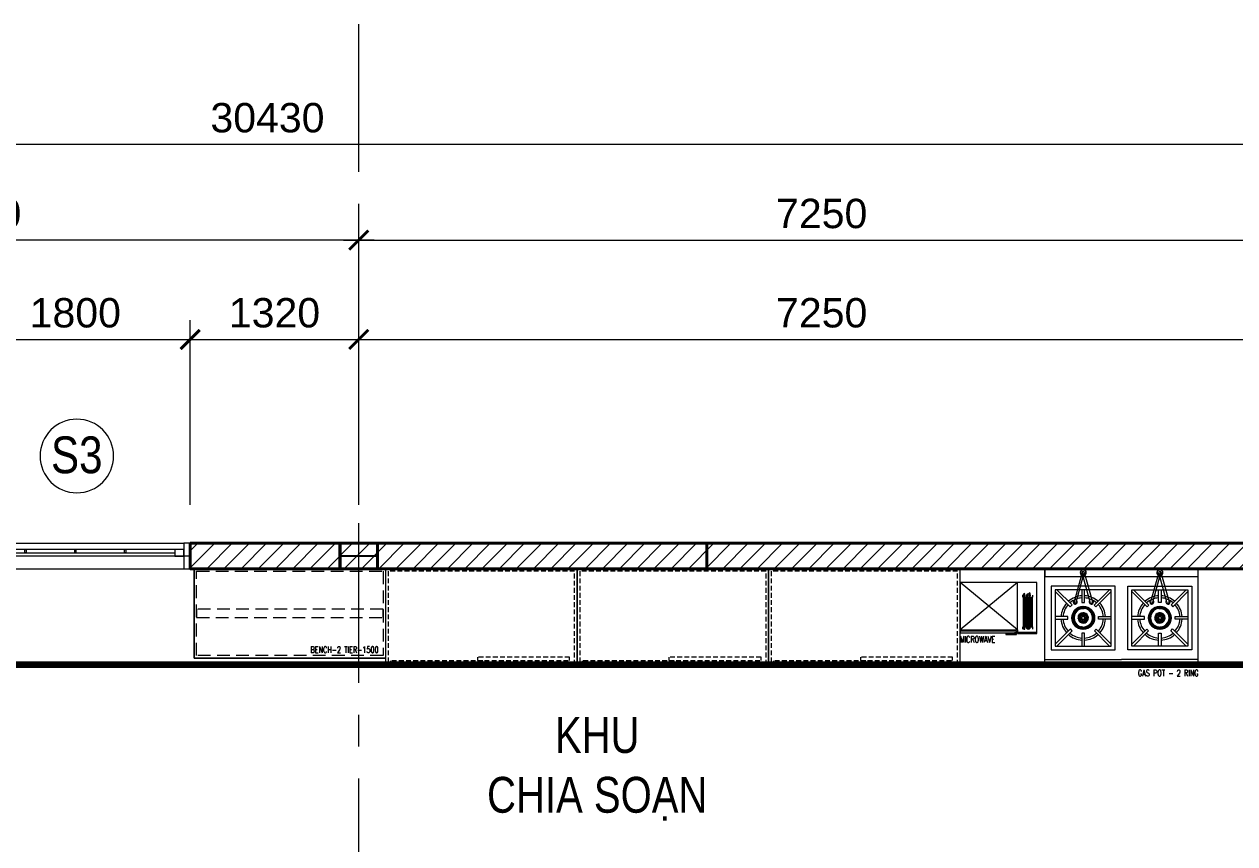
# Model space of a CAD drawing. Header units: millimetres. Extents: x 886808 to 1650903, y -1008069 to 230892.
# Drawn here: x 948298 to 957779, y -472744 to -466326 of the extents above; entities that cross this region are included whole.
import ezdxf
from ezdxf.enums import TextEntityAlignment as Align

# ---------------------------------------------------------------- set-up
doc = ezdxf.new("R2010")
doc.units = ezdxf.units.MM
for name, pattern in [('( Dashed )', [0.75, 0.5, -0.25]), ('2nd Fl type B$0$$0$3.tuong bao ngoai$0$HIDDEN', [0.375, 0.25, -0.125]), ('CENTER', [2, 1.25, -0.25, 0.25, -0.25]), ('DASHDOT2', [12.7, 6.35, -3.175, 0, -3.175])]:
    doc.linetypes.add(name, pattern=pattern)
doc.layers.get('0').update_dxf_attribs({"lineweight": 0})
for name, color, linetype, lineweight in [('01- NET TUONG- 242', 242, 'Continuous', 40), ('03- Net Cua- 153', 153, 'Continuous', 9), ('8l NET TO', 8, 'Continuous', 9), ('A-GLAZ-CURT', 52, 'Continuous', 5), ('A-Wall', 113, 'Continuous', 30), ('A_Dim', 8, 'Continuous', 5), ('DS_Dim', 8, 'Continuous', 0), ('HACTH', 8, 'Continuous', 0), ('I-FURN', 252, 'Continuous', 5), ('net vl', 33, 'Continuous', 5)]:
    doc.layers.add(name, color=color, linetype=linetype, lineweight=lineweight)
doc.styles.add('DIMA01', font='arial.ttf', dxfattribs={"height": 50})
doc.styles.add('OBAYASHI', font='ARIALN.TTF')
doc.styles.add('RomanS', font='romans.shx')
doc.styles.add('Roof Fl type B$0$GHICHUTHUONG', font='arial.ttf', dxfattribs={"width": 0.8})
doc.styles.add('TIÊU ĐỀ', font='arial.ttf', dxfattribs={"height": 230})
doc.styles.add('TRUNG TIN', font='')
doc.styles.get('TRUNG TIN').set_extended_font_data('VNI-Helve-Condense')
doc.dimstyles.new('1-100', dxfattribs={"dimtxt": 230, "dimasz": 150, "dimexe": 150, "dimexo": 300, "dimgap": 90, "dimtad": 1, "dimdec": 0, "dimrnd": 5, "dimzin": 0, "dimtxsty": 'TIÊU ĐỀ', "dimblk": 'ARCHTICK', "dimcen": 100, "dimdle": 120, "dimclrd": 256, "dimclre": 256, "dimclrt": 2, "dimadec": 0, "dimazin": 0, "dimtfac": 1, "dimtdec": 0, "dimtix": 1, "dimtmove": 1, "dimatfit": 3, "dimldrblk": 'OPEN30', "dimfxl": 900, "dimtolj": 1, "dimtzin": 0, "dimlwd": 13, "dimlwe": 13, "dimarcsym": 1})

# ---------------------------------------------------------------- blocks, each defined once
blk = doc.blocks.new('_ArchTick')
at = {"color": 0, "linetype": 'ByBlock', "const_width": 0.15}
blk.add_lwpolyline([(-0.5, -0.5), (0.5, 0.5)], dxfattribs=at)
blk = doc.blocks.new('*D249')
at = {"layer": 'A_Dim', "lineweight": 13, "transparency": 16777216}
for p, q in [((950918.6, -470089.7), (950918.6, -467867.1)), ((958168.6, -470089.7), (958168.6, -467867.1)), ((950798.6, -468017.1), (958288.6, -468017.1))]:
    blk.add_line(p, q, dxfattribs=at)
at = {"layer": 'Defpoints', "color": 0, "transparency": 16777216}
for p in [(958168.6, -468017.1), (950918.6, -470389.7), (958168.6, -470389.7)]:
    blk.add_point(p, dxfattribs=at)
at = {"layer": 'A_Dim', "lineweight": 13, "transparency": 16777216, "xscale": 150, "yscale": 150, "zscale": 150, "rotation": 180}
blk.add_blockref('_ArchTick', (950918.6, -468017.1), dxfattribs=at)
at = {"layer": 'A_Dim', "lineweight": 13, "transparency": 16777216, "xscale": 150, "yscale": 150, "zscale": 150}
blk.add_blockref('_ArchTick', (958168.6, -468017.1), dxfattribs=at)
at = {"layer": 'A_Dim', "color": 2, "transparency": 16777216, "insert": (954543.6, -467809.6), "char_height": 230, "attachment_point": 5, "style": 'TIÊU ĐỀ'}
blk.add_mtext('\\A1;7250', dxfattribs=at)
blk = doc.blocks.new('_Open30')
at = {"color": 0, "linetype": 'ByBlock', "lineweight": -2}
for p, q in [((-1, 0.268), (0, 0)), ((0, 0), (-1, -0.268)), ((0, 0), (-1, 0))]:
    blk.add_line(p, q, dxfattribs=at)
blk = doc.blocks.new('*D622')
at = {"layer": 'A_Dim', "lineweight": 13, "transparency": 16777216}
for p, q in [((934988.6, -470089.7), (934988.6, -467117.1)), ((965418.6, -470089.7), (965418.6, -467117.1)), ((965538.6, -467267.1), (934868.6, -467267.1))]:
    blk.add_line(p, q, dxfattribs=at)
at = {"layer": 'Defpoints', "color": 0, "transparency": 16777216}
for p in [(934988.6, -467267.1), (934988.6, -470389.7), (965418.6, -470389.7)]:
    blk.add_point(p, dxfattribs=at)
at = {"layer": 'A_Dim', "lineweight": 13, "transparency": 16777216, "xscale": 150, "yscale": 150, "zscale": 150, "rotation": 180}
blk.add_blockref('_ArchTick', (934988.6, -467267.1), dxfattribs=at)
at = {"layer": 'A_Dim', "lineweight": 13, "transparency": 16777216, "xscale": 150, "yscale": 150, "zscale": 150}
blk.add_blockref('_ArchTick', (965418.6, -467267.1), dxfattribs=at)
at = {"layer": 'A_Dim', "color": 2, "transparency": 16777216, "insert": (950203.6, -467059.6), "char_height": 230, "attachment_point": 5, "style": 'TIÊU ĐỀ'}
blk.add_mtext('\\A1;30430', dxfattribs=at)
blk = doc.blocks.new('X-BT-MB-F1$0$4t6')
at = {"layer": 'net vl'}
blk.add_lwpolyline([(-201220.4, 106713), (-200470.4, 106713), (-200470.4, 105213.2), (-201220.4, 105213.2)], close=True, dxfattribs=at)
at = {"layer": 'net vl', "linetype": '2nd Fl type B$0$$0$3.tuong bao ngoai$0$HIDDEN', "ltscale": 150}
for points in [[(-201220.4, 106693), (-200490.4, 106693), (-200490.4, 105233.2), (-201220.4, 105233.2)], [(-201188.5, 106653.7), (-201163.5, 106653.7), (-201163.5, 105931.6), (-201188.5, 105931.6)], [(-201215.4, 105973.6), (-201190.4, 105973.6), (-201190.4, 105251.5), (-201215.4, 105251.5)]]:
    blk.add_lwpolyline(points, close=True, dxfattribs=at)
blk = doc.blocks.new('A$Cd45dc9f1')
at = {"ltscale": 50}
for p, q in [((-1659.2, -219), (-1659.2, 531)), ((-459.2, -219), (-459.2, 531)), ((-1659.2, -179), (-1059.2, -179)), ((-459.2, -179), (-1059.2, -179)), ((-1659.2, -219), (-1059.2, -219)), ((-459.2, -219), (-1059.2, -219))]:
    blk.add_line(p, q, dxfattribs=at)
at = {"color": 8, "ltscale": 600}
for p, q in [((-1367.8, 502.7), (-1431.1, 272.9)), ((-1413.9, 269.4), (-1350.6, 499.2)), ((-1304.4, 269.4), (-1367.8, 499.2)), ((-1350.6, 502.7), (-1287.2, 272.9)), ((-767.8, 502.7), (-831.1, 272.9)), ((-813.9, 269.4), (-750.6, 499.2)), ((-704.4, 269.4), (-767.8, 499.2)), ((-750.6, 502.7), (-687.2, 272.9)), ((-1367.1, 180.1), (-1367.1, 178.8)), ((-1351.3, 178.8), (-1351.3, 180.1)), ((-767.1, 178.8), (-767.1, 180.1)), ((-751.3, 180.1), (-751.3, 178.8))]:
    blk.add_line(p, q, dxfattribs=at)
at = {"ltscale": 50}
blk.add_lwpolyline([(-1659.2, 531), (-1659.2, 471), (-459.2, 471), (-459.2, 531), (-1659.2, 531), (-1659.2, 471)], dxfattribs=at)
blk.add_lwpolyline([(-459.2, 531), (-1659.2, 531), (-1659.2, 471), (-459.2, 471)], close=True, dxfattribs=at)
at = {"color": 8, "ltscale": 600}
for points in [[(-1609.2, -104), (-1109.2, -104), (-1109.2, 396), (-1609.2, 396)], [(-509.2, -104), (-1009.2, -104), (-1009.2, 396), (-509.2, 396)], [(-1579.2, -74), (-1139.2, -74), (-1139.2, 366), (-1579.2, 366)], [(-539.2, -74), (-979.2, -74), (-979.2, 366), (-539.2, 366)]]:
    blk.add_lwpolyline(points, close=True, dxfattribs=at)
for points in [[(-1564.9, 366), (-1447.1, 248.1), (-1461.3, 233.9), (-1579.2, 351.8)], [(-1369.2, 366), (-1369.2, 266), (-1349.2, 266), (-1349.2, 366)], [(-1153.3, 366), (-1273.3, 246), (-1259.2, 231.8), (-1139.2, 351.8)], [(-965, 366), (-845, 246), (-859.2, 231.8), (-979.2, 351.8)], [(-749.2, 366), (-749.2, 266), (-769.2, 266), (-769.2, 366)], [(-553.4, 366), (-671.3, 248.1), (-657.1, 233.9), (-539.2, 351.8)], [(-1579.2, 136), (-1479.2, 136), (-1479.2, 156), (-1579.2, 156)], [(-1139.2, 136), (-1239.2, 136), (-1239.2, 156), (-1139.2, 156)], [(-979.2, 136), (-879.2, 136), (-879.2, 156), (-979.2, 156)], [(-539.2, 136), (-639.2, 136), (-639.2, 156), (-539.2, 156)], [(-1565, -74), (-1445, 46), (-1459.2, 60.1), (-1579.2, -59.9)], [(-1349.2, -74), (-1349.2, 26), (-1369.2, 26), (-1369.2, -74)], [(-1139.2, -59.8), (-1257.1, 58.1), (-1271.3, 43.9), (-1153.3, -74)], [(-979.2, -59.8), (-861.3, 58.1), (-847.1, 43.9), (-965, -74)], [(-769.2, -74), (-769.2, 26), (-749.2, 26), (-749.2, -74)], [(-553.3, -74), (-673.3, 46), (-659.2, 60.1), (-539.2, -59.9)]]:
    blk.add_lwpolyline(points, dxfattribs=at)
for points in [[(-1364.2, -219), (-1364.2, -224), (-1354.2, -224), (-1354.2, -219)], [(-754.2, -219), (-754.2, -224), (-764.2, -224), (-764.2, -219)]]:
    blk.add_lwpolyline(points)
for centre, radius in [((-1359.2, 146), 88.9), ((-1359.2, 146), 88.9), ((-759.2, 146), 88.9), ((-759.2, 146), 88.9), ((-1398.5, 152.1), 0.657), ((-1398.3, 139.7), 0.657), ((-1394.9, 164), 0.657), ((-1394.2, 127.9), 0.657), ((-1387.8, 174.2), 0.657), ((-1386.7, 118), 0.657), ((-1359.2, 146), 26.5), ((-1377.9, 181.7), 0.657), ((-1376.5, 110.9), 0.657), ((-1359.2, 146), 17.3), ((-1364.6, 107.3), 0.657), ((-1352.2, 107.5), 0.657), ((-1341.8, 182.4), 0.657), ((-1340.5, 111.6), 0.657), ((-1331.6, 175.3), 0.657), ((-1330.6, 119.1), 0.657), ((-1324.1, 165.3), 0.657), ((-1323.4, 129.3), 0.657), ((-1320.1, 153.6), 0.657), ((-1319.8, 141.2), 0.657), ((-798.5, 141.2), 0.657), ((-798.3, 153.6), 0.657), ((-794.9, 129.3), 0.657), ((-794.2, 165.3), 0.657), ((-787.8, 119.1), 0.657), ((-786.7, 175.3), 0.657), ((-759.2, 146), 26.5), ((-777.9, 111.6), 0.657), ((-776.5, 182.4), 0.657), ((-759.2, 146), 17.3), ((-766.1, 107.5), 0.657), ((-753.7, 107.3), 0.657), ((-741.8, 110.9), 0.657), ((-740.5, 181.7), 0.657), ((-731.6, 118), 0.657), ((-730.6, 174.2), 0.657), ((-724.1, 127.9), 0.657), ((-723.4, 164), 0.657), ((-720.1, 139.7), 0.657), ((-719.8, 152.1), 0.657)]:
    blk.add_circle(centre, radius, dxfattribs=at)
for centre, radius, start, end in [((-1359.2, 501), 23.5, 280.58611, 236.70272), ((-1359.2, 501), 23.5, 303.29728, 259.41389), ((-1359.2, 501), 21.5, 282.74829, 234.54054), ((-1359.2, 501), 21.5, 305.45946, 257.25171), ((-1359.2, 501), 8.79, 11.35559, 191.35559), ((-1359.2, 501), 8.79, 348.64441, 168.64441), ((-759.2, 501), 23.5, 303.29728, 259.41389), ((-759.2, 501), 23.5, 280.58611, 236.70272), ((-759.2, 501), 21.5, 305.45946, 257.25171), ((-759.2, 501), 21.5, 282.74829, 234.54054), ((-759.2, 501), 8.79, 11.35559, 191.35559), ((-759.2, 501), 8.79, 348.64441, 168.64441), ((-1359.2, 146), 174.4, 93.28662, 131.68999), ((-1359.2, 146), 157.6, 93.63848, 131.33563), ((-1422.5, 271.1), 16.4, 110.98086, 46.30797), ((-1359.2, 146), 174.4, 48.28662, 86.71338), ((-1359.2, 146), 157.6, 48.63848, 86.36152), ((-1295.8, 271.1), 16.4, 133.69203, 69.01914), ((-759.2, 146), 174.4, 93.28662, 131.71338), ((-759.2, 146), 157.6, 93.63848, 131.36152), ((-822.5, 271.1), 16.4, 110.98086, 46.30797), ((-759.2, 146), 174.4, 48.31001, 86.71338), ((-759.2, 146), 157.6, 48.66437, 86.36152), ((-695.8, 271.1), 16.4, 133.69203, 69.01914), ((-1359.2, 146), 174.4, 138.28662, 176.71338), ((-1359.2, 146), 157.6, 138.63848, 176.36152), ((-1359.2, 146), 88.9, 92.18398, 176.97529), ((-1359.2, 146.6), 85.4, 144.92115, 84.70362), ((-1359.2, 146.6), 78.8, 144.92115, 84.26083), ((-1359.2, 146.6), 75.5, 144.92115, 84.01041), ((-1359.2, 146.6), 74.2, 144.92115, 83.904), ((-1359.2, 146.6), 72.2, 83.73709, 276.26291), ((-1422.5, 271.1), 8.79, 168.64441, 348.64441), ((-1359.2, 146.6), 85.4, 84.70362, 144.92115), ((-1359.2, 146.6), 78.8, 84.26084, 144.92115), ((-1359.2, 146.6), 72.2, 141.12211, 149.32571), ((-1359.2, 146.6), 75.5, 84.01041, 144.92115), ((-1359.2, 146.6), 74.2, 83.904, 144.92115), ((-1415.6, 192.7), 0.788, 0.29759, 281.15022), ((-1415.6, 192.7), 0.788, 281.15022, 0.29759), ((-1359.2, 146.6), 72.2, 132.12211, 140.32571), ((-1359.2, 146), 88.9, 3.02471, 87.81602), ((-1359.2, 146.6), 72.2, 42.12211, 50.32571), ((-1304.8, 195.1), 0.788, 261.29759, 182.15022), ((-1304.8, 195.1), 0.788, 182.15022, 261.29759), ((-1359.2, 146.6), 72.2, 33.12211, 41.3257), ((-1295.8, 271.1), 8.79, 191.35559, 11.35559), ((-1359.2, 146), 157.6, 3.63848, 41.36152), ((-1359.2, 146), 174.4, 3.28662, 41.71338), ((-759.2, 146), 174.4, 138.28662, 176.71338), ((-759.2, 146), 157.6, 138.63848, 176.36152), ((-759.2, 146), 88.9, 92.18398, 176.97529), ((-759.2, 146.6), 85.4, 95.29638, 35.07885), ((-759.2, 146.6), 78.8, 95.73917, 35.07885), ((-759.2, 146.6), 75.5, 95.98959, 35.07885), ((-759.2, 146.6), 74.2, 96.096, 35.07885), ((-822.5, 271.1), 8.79, 168.64441, 348.64441), ((-759.2, 146.6), 72.2, 138.6743, 146.87789), ((-813.5, 195.1), 0.788, 357.84978, 278.70241), ((-813.5, 195.1), 0.788, 278.70241, 357.84978), ((-759.2, 146.6), 72.2, 129.67429, 137.87789), ((-759.2, 146.6), 85.4, 35.07885, 95.29638), ((-759.2, 146.6), 78.8, 35.07885, 95.73916), ((-759.2, 146.6), 75.5, 35.07885, 95.98959), ((-759.2, 146.6), 74.2, 35.07885, 96.096), ((-759.2, 146.6), 72.2, 263.73709, 96.26291), ((-759.2, 146), 88.9, 3.02471, 87.81602), ((-759.2, 146.6), 72.2, 39.67429, 47.87789), ((-695.8, 271.1), 8.79, 191.35559, 11.35559), ((-702.8, 192.7), 0.788, 258.84978, 179.70241), ((-702.8, 192.7), 0.788, 179.70241, 258.84978), ((-759.2, 146.6), 72.2, 30.67429, 38.87789), ((-759.2, 146), 157.6, 3.63848, 41.36152), ((-759.2, 146), 174.4, 3.28662, 41.71338), ((-1359.2, 146), 174.4, 183.28662, 221.71338), ((-1359.2, 146), 157.6, 183.63848, 221.36152), ((-1359.2, 146), 88.9, 183.02471, 267.81602), ((-1431.9, 150.8), 0.788, 36.29759, 317.15022), ((-1431.7, 139.4), 0.788, 45.29759, 326.15023), ((-1359.2, 146.6), 72.2, 177.12211, 185.32571), ((-1359.2, 146.6), 72.2, 168.12211, 176.32571), ((-1431.9, 150.8), 0.788, 317.15022, 36.29759), ((-1430.4, 162.1), 0.788, 27.29759, 308.15023), ((-1431.7, 139.4), 0.788, 326.15023, 45.29759), ((-1359.2, 146.6), 72.2, 186.12211, 194.3257), ((-1429.6, 128.1), 0.788, 54.29759, 335.15022), ((-1430.4, 162.1), 0.788, 308.15023, 27.29759), ((-1359.2, 146.6), 72.2, 159.12211, 167.32571), ((-1429.6, 128.1), 0.788, 335.15022, 54.29759), ((-1359.2, 146.6), 72.2, 195.12211, 203.32571), ((-1427.1, 173.1), 0.788, 18.29759, 299.15022), ((-1427.1, 173.1), 0.788, 299.15022, 18.29759), ((-1425.9, 117.3), 0.788, 63.29759, 344.15023), ((-1359.2, 146.6), 72.2, 150.12211, 158.32571), ((-1425.9, 117.3), 0.788, 344.15023, 63.29759), ((-1359.2, 146.6), 72.2, 204.12211, 212.3257), ((-1422.1, 183.3), 0.788, 9.29759, 290.15023), ((-1422.1, 183.3), 0.788, 290.15023, 9.29759), ((-1420.5, 107.2), 0.788, 72.29759, 353.15022), ((-1420.5, 107.2), 0.788, 353.15022, 72.29759), ((-1359.2, 146.6), 72.2, 213.12211, 221.3257), ((-1413.5, 98.1), 0.788, 81.29759, 2.15022), ((-1413.5, 98.1), 0.788, 2.15022, 81.29759), ((-1359.2, 146.6), 72.2, 222.12211, 230.32571), ((-1359.2, 146.6), 40.7, 144.92115, 78.84006), ((-1359.2, 146.6), 36.1, 144.92115, 77.39774), ((-1359.2, 146.6), 34.1, 144.92115, 76.65764), ((-1359.2, 146.6), 40.7, 78.84007, 144.92115), ((-1359.2, 146.6), 36.1, 77.39775, 144.92115), ((-1359.2, 146.6), 34.1, 76.65765, 144.92115), ((-1359.2, 146.6), 26.3, 144.92115, 72.5424), ((-1359.2, 146.6), 26.3, 72.54241, 144.92115), ((-1359.2, 146), 13.1, 53.13014, 53.1301), ((-1359.2, 146), 11.8, 48.18973, 48.18969), ((-1359.2, 146), 88.9, 272.18398, 356.97529), ((-1359.2, 146.6), 72.2, 312.12211, 320.32571), ((-1302.8, 100.5), 0.788, 101.15022, 180.29759), ((-1302.8, 100.5), 0.788, 180.29759, 101.15022), ((-1359.2, 146.6), 72.2, 321.12211, 329.32571), ((-1297.9, 186), 0.788, 252.29759, 173.15022), ((-1297.9, 186), 0.788, 173.15022, 252.29759), ((-1359.2, 146.6), 72.2, 24.12211, 32.3257), ((-1296.3, 109.9), 0.788, 189.29759, 110.15023), ((-1296.3, 109.9), 0.788, 110.15023, 189.29759), ((-1359.2, 146.6), 72.2, 330.12211, 338.32571), ((-1292.5, 175.9), 0.788, 243.29759, 164.15023), ((-1292.5, 175.9), 0.788, 164.15023, 243.29759), ((-1359.2, 146.6), 72.2, 15.12211, 23.32571), ((-1291.3, 120.2), 0.788, 198.29759, 119.15022), ((-1291.3, 120.2), 0.788, 119.15022, 198.29759), ((-1359.2, 146.6), 72.2, 339.12211, 347.32571), ((-1288.7, 165.1), 0.788, 155.15022, 234.29759), ((-1288.7, 165.1), 0.788, 234.29759, 155.15022), ((-1359.2, 146.6), 72.2, 6.12211, 14.3257), ((-1288, 131.1), 0.788, 128.15023, 207.29759), ((-1288, 131.1), 0.788, 207.29759, 128.15023), ((-1359.2, 146.6), 72.2, 348.12211, 356.32571), ((-1286.7, 153.9), 0.788, 146.15023, 225.29759), ((-1286.7, 153.9), 0.788, 225.29759, 146.15023), ((-1359.2, 146.6), 72.2, 357.12211, 5.32571), ((-1286.5, 142.5), 0.788, 137.15022, 216.29759), ((-1286.5, 142.5), 0.788, 216.29759, 137.15022), ((-1359.2, 146), 157.6, 318.66437, 356.36152), ((-1359.2, 146), 174.4, 318.31001, 356.71338), ((-759.2, 146), 174.4, 183.28662, 221.68999), ((-759.2, 146), 157.6, 183.63848, 221.33563), ((-759.2, 146), 88.9, 183.02471, 267.81602), ((-831.9, 142.5), 0.788, 42.84978, 323.70241), ((-831.7, 153.9), 0.788, 33.84977, 314.70241), ((-759.2, 146.6), 72.2, 174.67429, 182.87789), ((-831.9, 142.5), 0.788, 323.70241, 42.84978), ((-759.2, 146.6), 72.2, 183.67429, 191.87789), ((-831.7, 153.9), 0.788, 314.70241, 33.84977), ((-830.4, 131.1), 0.788, 51.84977, 332.70241), ((-759.2, 146.6), 72.2, 165.6743, 173.87789), ((-829.6, 165.1), 0.788, 24.84978, 305.70241), ((-830.4, 131.1), 0.788, 332.70241, 51.84977), ((-759.2, 146.6), 72.2, 192.67429, 200.87789), ((-829.6, 165.1), 0.788, 305.70241, 24.84978), ((-759.2, 146.6), 72.2, 156.67429, 164.87789), ((-827.1, 120.2), 0.788, 60.84978, 341.70241), ((-825.9, 175.9), 0.788, 15.84977, 296.70241), ((-827.1, 120.2), 0.788, 341.70241, 60.84978), ((-759.2, 146.6), 72.2, 201.67429, 209.87789), ((-825.9, 175.9), 0.788, 296.70241, 15.84977), ((-759.2, 146.6), 72.2, 147.6743, 155.87789), ((-822.1, 109.9), 0.788, 69.84977, 350.70241), ((-822.1, 109.9), 0.788, 350.70241, 69.84977), ((-759.2, 146.6), 72.2, 210.67429, 218.87789), ((-820.5, 186), 0.788, 6.84978, 287.70241), ((-820.5, 186), 0.788, 287.70241, 6.84978), ((-815.6, 100.5), 0.788, 78.84978, 359.70241), ((-815.6, 100.5), 0.788, 359.70241, 78.84978), ((-759.2, 146.6), 72.2, 219.67429, 227.87789), ((-759.2, 146.6), 40.7, 101.15994, 35.07885), ((-759.2, 146.6), 36.1, 102.60226, 35.07885), ((-759.2, 146.6), 34.1, 103.34236, 35.07885), ((-759.2, 146.6), 26.3, 107.4576, 35.07885), ((-759.2, 146), 13.1, 126.8699, 126.86986), ((-759.2, 146), 11.8, 131.81031, 131.81027), ((-759.2, 146.6), 40.7, 35.07885, 101.15993), ((-759.2, 146.6), 36.1, 35.07885, 102.60225), ((-759.2, 146.6), 34.1, 35.07885, 103.34235), ((-759.2, 146.6), 26.3, 35.07885, 107.45759), ((-759.2, 146), 88.9, 272.18398, 356.97529), ((-759.2, 146.6), 72.2, 309.67429, 317.87789), ((-704.8, 98.1), 0.788, 98.70241, 177.84978), ((-704.8, 98.1), 0.788, 177.84978, 98.70241), ((-759.2, 146.6), 72.2, 318.6743, 326.87789), ((-697.9, 107.2), 0.788, 107.70241, 186.84978), ((-697.9, 107.2), 0.788, 186.84978, 107.70241), ((-759.2, 146.6), 72.2, 327.6743, 335.87789), ((-696.3, 183.3), 0.788, 249.84977, 170.70241), ((-696.3, 183.3), 0.788, 170.70241, 249.84977), ((-759.2, 146.6), 72.2, 21.67429, 29.87789), ((-692.5, 117.3), 0.788, 195.84977, 116.70241), ((-692.5, 117.3), 0.788, 116.70241, 195.84977), ((-759.2, 146.6), 72.2, 336.67429, 344.87789), ((-691.3, 173.1), 0.788, 240.84978, 161.70241), ((-691.3, 173.1), 0.788, 161.70241, 240.84978), ((-759.2, 146.6), 72.2, 12.67429, 20.87789), ((-688.7, 128.1), 0.788, 125.70241, 204.84978), ((-688.7, 128.1), 0.788, 204.84978, 125.70241), ((-759.2, 146.6), 72.2, 345.6743, 353.87789), ((-688, 162.1), 0.788, 152.70241, 231.84977), ((-688, 162.1), 0.788, 231.84977, 152.70241), ((-759.2, 146.6), 72.2, 3.67429, 11.87789), ((-686.7, 139.4), 0.788, 134.70241, 213.84977), ((-686.7, 139.4), 0.788, 213.84977, 134.70241), ((-759.2, 146.6), 72.2, 354.67429, 2.87789), ((-686.5, 150.8), 0.788, 143.70241, 222.84978), ((-686.5, 150.8), 0.788, 222.84978, 143.70241), ((-759.2, 146), 157.6, 318.63848, 356.36152), ((-759.2, 146), 174.4, 318.28662, 356.71338), ((-1359.2, 146), 174.4, 228.28662, 266.71338), ((-1359.2, 146), 157.6, 228.63848, 266.36152), ((-1405.3, 90.2), 0.788, 90.29759, 11.15022), ((-1405.3, 90.2), 0.788, 11.15022, 90.29759), ((-1359.2, 146.6), 72.2, 231.12211, 239.3257), ((-1395.9, 83.7), 0.788, 99.29759, 20.15023), ((-1395.9, 83.7), 0.788, 20.15023, 99.29759), ((-1359.2, 146.6), 72.2, 240.12211, 248.3257), ((-1385.6, 78.7), 0.788, 108.29759, 29.15023), ((-1385.6, 78.7), 0.788, 29.15023, 108.29759), ((-1359.2, 146.6), 72.2, 249.12211, 257.32571), ((-1374.7, 75.4), 0.788, 117.29759, 38.15022), ((-1374.7, 75.4), 0.788, 38.15022, 117.29759), ((-1359.2, 146.6), 72.2, 258.12211, 266.3257), ((-1363.3, 73.9), 0.788, 126.29759, 47.15023), ((-1363.3, 73.9), 0.788, 47.15023, 126.29759), ((-1359.2, 146.6), 72.2, 267.12211, 275.32571), ((-1351.9, 74.1), 0.788, 135.29759, 56.15022), ((-1351.9, 74.1), 0.788, 56.15022, 135.29759), ((-1359.2, 146.6), 72.2, 276.12211, 284.3257), ((-1359.2, 146), 157.6, 273.63848, 311.36152), ((-1359.2, 146), 174.4, 273.28662, 311.71338), ((-1340.7, 76.2), 0.788, 144.29759, 65.15022), ((-1340.7, 76.2), 0.788, 65.15022, 144.29759), ((-1359.2, 146.6), 72.2, 285.12211, 293.32571), ((-1329.9, 79.9), 0.788, 153.29759, 74.15022), ((-1329.9, 79.9), 0.788, 74.15022, 153.29759), ((-1359.2, 146.6), 72.2, 294.12211, 302.3257), ((-1319.8, 85.3), 0.788, 83.15022, 162.29759), ((-1319.8, 85.3), 0.788, 162.29759, 83.15022), ((-1359.2, 146.6), 72.2, 303.12211, 311.32571), ((-1310.7, 92.3), 0.788, 92.15023, 171.29759), ((-1310.7, 92.3), 0.788, 171.29759, 92.15023), ((-759.2, 146), 174.4, 228.28662, 266.71338), ((-759.2, 146), 157.6, 228.63848, 266.36152), ((-807.7, 92.3), 0.788, 87.84977, 8.70241), ((-807.7, 92.3), 0.788, 8.70241, 87.84977), ((-759.2, 146.6), 72.2, 228.67429, 236.87789), ((-798.6, 85.3), 0.788, 96.84978, 17.70241), ((-798.6, 85.3), 0.788, 17.70241, 96.84978), ((-759.2, 146.6), 72.2, 237.6743, 245.87789), ((-788.5, 79.9), 0.788, 105.84978, 26.70241), ((-788.5, 79.9), 0.788, 26.70241, 105.84978), ((-759.2, 146.6), 72.2, 246.67429, 254.87789), ((-777.7, 76.2), 0.788, 114.84978, 35.70241), ((-777.7, 76.2), 0.788, 35.70241, 114.84978), ((-759.2, 146.6), 72.2, 255.6743, 263.87789), ((-766.4, 74.1), 0.788, 123.84978, 44.70241), ((-766.4, 74.1), 0.788, 44.70241, 123.84978), ((-759.2, 146.6), 72.2, 264.67429, 272.87789), ((-755, 73.9), 0.788, 132.84977, 53.70241), ((-755, 73.9), 0.788, 53.70241, 132.84977), ((-759.2, 146.6), 72.2, 273.6743, 281.87789), ((-759.2, 146), 157.6, 273.63848, 311.36152), ((-759.2, 146), 174.4, 273.28662, 311.71338), ((-743.7, 75.4), 0.788, 141.84978, 62.70241), ((-743.7, 75.4), 0.788, 62.70241, 141.84978), ((-759.2, 146.6), 72.2, 282.67429, 290.87789), ((-732.7, 78.7), 0.788, 150.84977, 71.70241), ((-732.7, 78.7), 0.788, 71.70241, 150.84977), ((-759.2, 146.6), 72.2, 291.6743, 299.87789), ((-722.5, 83.7), 0.788, 80.70241, 159.84977), ((-722.5, 83.7), 0.788, 159.84977, 80.70241), ((-759.2, 146.6), 72.2, 300.6743, 308.87789), ((-713.1, 90.2), 0.788, 168.84978, 89.70241), ((-713.1, 90.2), 0.788, 89.70241, 168.84978)]:
    blk.add_arc(centre, radius, start, end, dxfattribs=at)
at = {"insert": (-456, -310.5), "char_height": 50, "width": 661.758, "attachment_point": 9, "style": 'DIMA01'}
blk.add_mtext('{\\Fsimplex8|c0;\\W0.7;\\C8;GAS POT - 2 RING }', dxfattribs=at)
blk = doc.blocks.new('A$C74CB41F1')
at = {"linetype": 'Continuous'}
for p, q in [((603.6, 470.9), (3.6, 470.9)), ((3.6, 470.9), (3.6, 100.9)), ((603.6, 70.9), (603.6, 470.9)), ((3.6, 100.9), (453.6, 100.9)), ((453.6, 70.9), (603.6, 70.9))]:
    blk.add_line(p, q, dxfattribs=at)
at = {"color": 8, "linetype": 'DASHDOT2', "ltscale": 500}
for p, q in [((453.6, 470.9), (3.6, 100.9)), ((453.6, 100.9), (3.6, 470.9)), ((453.6, 99.6), (453.6, 470.9)), ((453.6, 80.9), (603.6, 80.9))]:
    blk.add_line(p, q, dxfattribs=at)
at = {"color": 8, "ltscale": 25}
for p, q in [((543.1, 354.7), (543.1, 384.5)), ((552.7, 354.7), (552.7, 384.5)), ((495.1, 354.7), (495.1, 371.1)), ((495.1, 354.7), (573.2, 354.7)), ((495.1, 349.9), (573.2, 349.9)), ((495.1, 345.1), (573.2, 345.1)), ((495.1, 340.3), (573.2, 340.3)), ((495.1, 335.5), (573.2, 335.5)), ((495.1, 330.7), (573.2, 330.7)), ((495.1, 325.9), (573.2, 325.9)), ((495.1, 321.1), (573.2, 321.1)), ((495.1, 316.3), (573.2, 316.3)), ((495.1, 311.5), (573.2, 311.5)), ((495.1, 306.7), (573.2, 306.7)), ((495.1, 301.9), (573.2, 301.9)), ((495.1, 297.1), (573.2, 297.1)), ((495.1, 292.3), (573.2, 292.3)), ((495.1, 287.5), (573.2, 287.5)), ((500.8, 354.7), (500.8, 378.7)), ((510.4, 354.7), (510.4, 378.7)), ((521.9, 354.7), (521.9, 369.9)), ((531.5, 354.7), (531.5, 369.6)), ((573.2, 354.7), (573.2, 371.1)), ((495.1, 282.7), (573.2, 282.7)), ((495.1, 277.9), (573.2, 277.9)), ((495.1, 273.1), (573.2, 273.1)), ((495.1, 268.3), (573.2, 268.3)), ((495.1, 263.5), (573.2, 263.5)), ((495.1, 258.7), (573.2, 258.7)), ((495.1, 253.9), (573.2, 253.9)), ((495.1, 249.1), (573.2, 249.1)), ((495.1, 244.3), (573.2, 244.3)), ((495.1, 239.5), (573.2, 239.5)), ((495.1, 234.7), (573.2, 234.7)), ((495.1, 229.9), (573.2, 229.9)), ((495.1, 225.1), (573.2, 225.1)), ((495.1, 220.3), (573.2, 220.3)), ((495.1, 215.5), (573.2, 215.5)), ((495.1, 210.7), (573.2, 210.7)), ((495.1, 205.9), (573.2, 205.9)), ((495.1, 201.1), (573.2, 201.1)), ((495.1, 196.3), (573.2, 196.3)), ((495.1, 191.5), (573.2, 191.5)), ((495.1, 186.7), (573.2, 186.7)), ((495.1, 181.9), (573.2, 181.9)), ((495.1, 177.1), (573.2, 177.1)), ((495.1, 172.3), (573.2, 172.3)), ((495.1, 167.5), (573.2, 167.5)), ((495.1, 162.7), (573.2, 162.7)), ((495.1, 157.9), (573.2, 157.9)), ((495.1, 153.1), (573.2, 153.1)), ((495.1, 148.3), (573.2, 148.3)), ((495.1, 143.5), (573.2, 143.5)), ((495.1, 138.7), (573.2, 138.7)), ((495.1, 133.9), (573.2, 133.9)), ((495.1, 129.1), (573.2, 129.1)), ((495.1, 124.3), (573.2, 124.3)), ((495.1, 106.1), (495.1, 122.4)), ((495.1, 122.4), (573.2, 122.4)), ((500.8, 122.4), (500.8, 109.9)), ((510.4, 109.9), (510.4, 122.4)), ((573.2, 106.1), (573.2, 122.4)), ((593.9, 70.9), (593.9, 80.9)), ((595.9, 70.9), (595.9, 80.9)), ((597.8, 70.9), (597.8, 80.9)), ((599.7, 70.9), (599.7, 80.9)), ((601.7, 70.9), (601.7, 80.9))]:
    blk.add_line(p, q, dxfattribs=at)
blk.add_line((453.6, 100.9), (453.6, 70.9))
at = {"color": 8, "linetype": 'DASHDOT2', "ltscale": 500}
for points in [[(8.1, 100.9), (31.4, 100.9), (31.4, 98.4), (8.1, 98.4)], [(11, 93.5), (28.6, 93.5), (28.6, 98.4), (11, 98.4)], [(8.1, 93.5), (31.4, 93.5), (31.4, 90.9), (8.1, 90.9)]]:
    blk.add_lwpolyline(points, close=True, dxfattribs=at)
for points in [[(3.6, 90.9), (3.6, 75.9), (445.9, 75.9), (445.9, 90.9)], [(360.2, 64.4), (445.9, 64.4), (445.9, 70.2), (360.2, 70.2)], [(428.2, 70.2), (445.9, 70.2), (445.9, 75.9), (428.2, 75.9)]]:
    blk.add_lwpolyline(points, close=True)
at = {"color": 8, "ltscale": 25}
for centre, radius, start, end in [((505.6, 378.7), 4.8, 0, 179.99999), ((547.9, 384.5), 4.8, 0, 179.99999), ((505.6, 109.9), 4.8, 180, 0), ((537.3, 120.6), 15.5, 173.26527, 6.73477), ((537.3, 120.7), 6, 163.7441, 16.25592)]:
    blk.add_arc(centre, radius, start, end, dxfattribs=at)
at = {"color": 8, "ltscale": 25, "extrusion": (0, 0, -1)}
for centre, radius, start, end in [((-537.3, 368.1), 15.5, 6.73457, 186.73474), ((-537.3, 367.9), 6, 16.25775, 163.74182)]:
    blk.add_arc(centre, radius, start, end, dxfattribs=at)
at = {"ltscale": 500, "insert": (0, 50), "char_height": 60, "width": 886.345, "attachment_point": 1, "rotation": 360, "style": 'RomanS'}
blk.add_mtext('{\\Fsimplex8|c0;\\H0.83333x;\\W0.7;\\C9;MICROWAVE}', dxfattribs=at)
blk = doc.blocks.new('A$Ce2f2eefb')
for p, q in [((0, 700), (1500, 700)), ((0, 700), (0, 0)), ((0, 700), (1500, 700)), ((0, 700), (40, 700)), ((1500, 700), (1500, 0)), ((0, 0), (1500, 0))]:
    blk.add_line(p, q)
blk.add_lwpolyline([(0, 700), (1500, 700), (1500, 0), (0, 0)], close=True)
at = {"color": 8, "linetype": '( Dashed )', "ltscale": 200}
for points in [[(20, 680), (1480, 680), (1480, 20), (20, 20)], [(1480, 382), (20, 382), (20, 318), (1480, 318)]]:
    blk.add_lwpolyline(points, close=True, dxfattribs=at)
at = {"insert": (1445.1, 41), "char_height": 50, "width": 584.806, "attachment_point": 9, "style": 'DIMA01'}
blk.add_mtext('{\\Fsimplex8|c0;\\W0.7;\\C8;BENCH-2 TIER-1500}', dxfattribs=at)
blk = doc.blocks.new('*D252')
at = {"layer": 'A_Dim', "lineweight": 13, "transparency": 16777216}
for p, q in [((944918.6, -469452.5), (944918.6, -467867.1)), ((950918.6, -470089.7), (950918.6, -467867.1)), ((951038.6, -468017.1), (944798.6, -468017.1))]:
    blk.add_line(p, q, dxfattribs=at)
at = {"layer": 'Defpoints', "color": 0, "transparency": 16777216}
for p in [(944918.6, -468017.1), (944918.6, -469752.5), (950918.6, -470389.7)]:
    blk.add_point(p, dxfattribs=at)
at = {"layer": 'A_Dim', "lineweight": 13, "transparency": 16777216, "xscale": 150, "yscale": 150, "zscale": 150, "rotation": 180}
blk.add_blockref('_ArchTick', (944918.6, -468017.1), dxfattribs=at)
at = {"layer": 'A_Dim', "lineweight": 13, "transparency": 16777216, "xscale": 150, "yscale": 150, "zscale": 150}
blk.add_blockref('_ArchTick', (950918.6, -468017.1), dxfattribs=at)
at = {"layer": 'A_Dim', "color": 2, "transparency": 16777216, "insert": (947918.6, -467809.6), "char_height": 230, "attachment_point": 5, "style": 'TIÊU ĐỀ'}
blk.add_mtext('\\A1;6000', dxfattribs=at)
blk = doc.blocks.new('*U1454')
at = {"color": 7, "ltscale": 5, "transparency": 33554636}
for p, q in [((-2000, 100), (-2000, -100)), ((-200, 100), (-200, -100))]:
    blk.add_line(p, q, dxfattribs=at)
at = {"ltscale": 40, "transparency": 33554636}
for p, q in [((-250, 100), (-1950, 100)), ((-1880, 50), (-320, 50)), ((-320, 25), (-1880, 25))]:
    blk.add_line(p, q, dxfattribs=at)
at = {"color": 0, "ltscale": 40, "transparency": 33554636}
for p, q in [((-2000, 0), (-200, 0)), ((-200, -100), (-2000, -100))]:
    blk.add_line(p, q, dxfattribs=at)
at = {"color": 0, "lineweight": -2, "transparency": 33554636}
for points in [[(-2000, 100), (-1950, 100), (-1950, -100), (-2000, -100)], [(-200, 100), (-250, 100), (-250, -100), (-200, -100)]]:
    blk.add_lwpolyline(points, close=True, dxfattribs=at)
at = {"ltscale": 40, "transparency": 33554636}
for points in [[(-1950, 50), (-1880, 50), (-1880, 0), (-1950, 0)], [(-1494.9, 25), (-1485.1, 25), (-1485.1, 50), (-1494.9, 50)], [(-1104.9, 25), (-1095.1, 25), (-1095.1, 50), (-1104.9, 50)], [(-714.9, 25), (-705.1, 25), (-705.1, 50), (-714.9, 50)], [(-320, 50), (-250, 50), (-250, 0), (-320, 0)]]:
    blk.add_lwpolyline(points, close=True, dxfattribs=at)
blk = doc.blocks.new('so thu tu bac thang')
at = {"ltscale": 300}
blk.add_circle((37.7, 0), 125, dxfattribs=at)
at = {"style": 'OBAYASHI'}
blk.add_attdef('SO_THU_TU_BAC_THANG', (-91.5, -138.5), '', height=300, dxfattribs=at)
blk = doc.blocks.new('*D1334')
at = {"layer": 'A_Dim', "lineweight": 13, "transparency": 16777216}
for p, q in [((947798.6, -470089.7), (947798.6, -468644.5)), ((949598.6, -470090.4), (949598.6, -468644.5)), ((947678.6, -468794.5), (949718.6, -468794.5))]:
    blk.add_line(p, q, dxfattribs=at)
at = {"layer": 'Defpoints', "color": 0, "transparency": 16777216}
for p in [(949598.6, -468794.5), (947798.6, -470389.7), (949598.6, -470390.4)]:
    blk.add_point(p, dxfattribs=at)
at = {"layer": 'A_Dim', "lineweight": 13, "transparency": 16777216, "xscale": 150, "yscale": 150, "zscale": 150, "rotation": 180}
blk.add_blockref('_ArchTick', (947798.6, -468794.5), dxfattribs=at)
at = {"layer": 'A_Dim', "lineweight": 13, "transparency": 16777216, "xscale": 150, "yscale": 150, "zscale": 150}
blk.add_blockref('_ArchTick', (949598.6, -468794.5), dxfattribs=at)
at = {"layer": 'A_Dim', "color": 2, "transparency": 16777216, "insert": (948698.6, -468587.1), "char_height": 230, "attachment_point": 5, "style": 'TIÊU ĐỀ'}
blk.add_mtext('\\A1;1800', dxfattribs=at)
blk = doc.blocks.new('*D1335')
at = {"layer": 'A_Dim', "lineweight": 13, "transparency": 16777216}
for p, q in [((949598.6, -470090.4), (949598.6, -468644.5)), ((950918.6, -470089.7), (950918.6, -468644.5)), ((949478.6, -468794.5), (951038.6, -468794.5))]:
    blk.add_line(p, q, dxfattribs=at)
at = {"layer": 'Defpoints', "color": 0, "transparency": 16777216}
for p in [(950918.6, -468794.5), (949598.6, -470390.4), (950918.6, -470389.7)]:
    blk.add_point(p, dxfattribs=at)
at = {"layer": 'A_Dim', "lineweight": 13, "transparency": 16777216, "xscale": 150, "yscale": 150, "zscale": 150, "rotation": 180}
blk.add_blockref('_ArchTick', (949598.6, -468794.5), dxfattribs=at)
at = {"layer": 'A_Dim', "lineweight": 13, "transparency": 16777216, "xscale": 150, "yscale": 150, "zscale": 150}
blk.add_blockref('_ArchTick', (950918.6, -468794.5), dxfattribs=at)
at = {"layer": 'A_Dim', "color": 2, "transparency": 16777216, "insert": (950258.6, -468587), "char_height": 230, "attachment_point": 5, "style": 'TIÊU ĐỀ'}
blk.add_mtext('\\A1;1320', dxfattribs=at)
blk = doc.blocks.new('*D1336')
at = {"layer": 'A_Dim', "lineweight": 13, "transparency": 16777216}
for p, q in [((950918.6, -470089.7), (950918.6, -468644.5)), ((958168.6, -469628), (958168.6, -468644.5)), ((950798.6, -468794.5), (958288.6, -468794.5))]:
    blk.add_line(p, q, dxfattribs=at)
at = {"layer": 'Defpoints', "color": 0, "transparency": 16777216}
for p in [(958168.6, -468794.5), (958168.6, -469928), (950918.6, -470389.7)]:
    blk.add_point(p, dxfattribs=at)
at = {"layer": 'A_Dim', "lineweight": 13, "transparency": 16777216, "xscale": 150, "yscale": 150, "zscale": 150, "rotation": 180}
blk.add_blockref('_ArchTick', (950918.6, -468794.5), dxfattribs=at)
at = {"layer": 'A_Dim', "lineweight": 13, "transparency": 16777216, "xscale": 150, "yscale": 150, "zscale": 150}
blk.add_blockref('_ArchTick', (958168.6, -468794.5), dxfattribs=at)
at = {"layer": 'A_Dim', "color": 2, "transparency": 16777216, "insert": (954543.6, -468587.1), "char_height": 230, "attachment_point": 5, "style": 'TIÊU ĐỀ'}
blk.add_mtext('\\A1;7250', dxfattribs=at)
blk = doc.blocks.new('cc')
at = {"layer": 'A-GLAZ-CURT', "transparency": 33554636}
blk.add_lwpolyline([(222569.3, 39756), (222287.3, 39756), (222287.3, 39659), (222278.3, 39659), (222278.3, 39859), (222287.3, 39859), (222287.3, 39762), (222569.3, 39762), (222569.3, 39859), (222578.3, 39859), (222578.3, 39659), (222569.3, 39659)], close=True, dxfattribs=at)
at = {"layer": 'A-Wall', "transparency": 33554636}
blk.add_lwpolyline([(222278.3, 39659), (222578.3, 39659), (222578.3, 39859), (222278.3, 39859)], close=True, dxfattribs=at)

msp = doc.modelspace()

# ---------------------------------------------------------------- hatches: boundary and pattern name
at = {"layer": 'HACTH', "transparency": 33554636}
h = msp.add_hatch(dxfattribs=at)
h.set_pattern_fill('ANSI31', color=256, scale=30)
h.paths.add_polyline_path([(958118.6, -475390.1), (958318.6, -475390.1), (958318.6, -470590.1), (958118.6, -470590.1)])
h.paths.add_polyline_path([(953643.6, -470589.9), (958998.6, -470589.7), (958998.6, -470390.1), (953643.6, -470390.4)])
h.paths.add_polyline_path([(955518.6, -503190.2), (950968.6, -503190.2), (950968.6, -503390.1), (955518.6, -503390.1)])
h.paths.add_polyline_path([(934988.6, -470589.7), (935188.6, -470589.7), (935188.6, -471895.8), (934988.6, -471895.8)])
h.paths.add_polyline_path([(943236, -507290.1), (945731.1, -507290.1), (945731.1, -507490.1), (943236, -507490.1)])
h.paths.add_polyline_path([(956518.6, -503190.2), (958318.6, -503190.1), (958318.6, -503390.1), (956518.6, -503390.2)])
h.paths.add_polyline_path([(941336, -475390.1), (941536, -475390.1), (941536, -470589.7), (941336, -470589.7)])
h.paths.add_polyline_path([(957418.6, -475490.2), (958318.6, -475490.1), (958318.6, -475390.1), (957418.6, -475390.2)])
h.paths.add_polyline_path([(950256.1, -507290.1), (951068.6, -507290.1), (951068.6, -507490.1), (950256.1, -507490.1)])
h.paths.add_polyline_path([(947331.1, -507290.1), (948656.1, -507290.1), (948656.1, -507490.1), (947331.1, -507490.1)])
h.paths.add_polyline_path([(934988.6, -499915.1), (935188.6, -499915.1), (935188.6, -504440.1), (934988.6, -504440.1)])
h.paths.add_polyline_path([(935188.6, -480090.1), (934988.6, -480090.1), (934988.6, -486040.1), (935188.6, -486040.1), (935188.6, -484340.1)])
h.paths.add_polyline_path([(934988.6, -470590.1), (936571.1, -470590.1), (936571.1, -470390.1), (934988.6, -470390.1)])
h.paths.add_polyline_path([(938371.1, -470389.7), (941536, -470389.7), (941536, -470589.7), (938371.1, -470589.7)])
h.paths.add_polyline_path([(943336, -470389.7), (947798.6, -470389.7), (947798.6, -470590.4), (943336, -470590.4)])
h.paths.add_polyline_path([(949598.6, -470390.4), (953643.6, -470390.4), (953643.6, -470589.7), (949598.6, -470589.7)])
h.paths.add_polyline_path([(938371.1, -507290.1), (941636, -507290.1), (941636, -507490.1), (938371.1, -507490.1)])
h.paths.add_polyline_path([(934988.6, -507490.1), (936571.1, -507490.1), (936571.1, -507290.1), (934988.6, -507290.1)])
h.paths.add_polyline_path([(960798.6, -470389.8), (964918.6, -470389.8), (964918.6, -470589.7), (960798.6, -470589.7)])
h.paths.add_polyline_path([(951068.6, -507490.1), (951872.6, -507490.1), (951872.6, -507290.1), (951068.6, -507290.1)])
h.paths.add_polyline_path([(953472.6, -507490.1), (954272.6, -507490.1), (954272.6, -507290.1), (953472.6, -507290.1)])
h.paths.add_polyline_path([(955872.6, -507490.1), (956784.8, -507490.1), (956784.8, -507290.1), (955872.6, -507290.1)])
h.paths.add_polyline_path([(951068.6, -503390.1), (951068.6, -507290.1), (950868.6, -507290.1), (950868.6, -503605.1), (950968.6, -503605.1), (950968.6, -503390.1)])
h.paths.add_polyline_path([(950968.6, -501190.2), (950968.6, -503605.1), (950768.6, -503605.1), (950768.6, -501190.2)])
h.paths.add_polyline_path([(946917.9, -500990.1), (950968.6, -500990.1), (950968.6, -501190.2), (946917.9, -501190.2)])
h.paths.add_polyline_path([(946917.8, -502390.2), (947117.8, -502390.2), (947117.8, -503190.1), (946917.8, -503190.1)])
h.paths.add_polyline_path([(947117.8, -501390.2), (946917.8, -501390.2), (946917.9, -501190.2), (947117.9, -501190.2)])
h.paths.add_polyline_path([(948117.9, -503390.1), (948117.9, -503190.1), (942718.6, -503190.1), (942718.6, -503390.1)])
h.paths.add_polyline_path([(943918.6, -502390.2), (943718.6, -502390.2), (943718.6, -503190.1), (943918.6, -503190.1)])
h.paths.add_polyline_path([(943718.6, -501390.2), (943918.6, -501390.2), (943918.6, -501190.2), (943718.6, -501190.2)])
h.paths.add_polyline_path([(939868.6, -501190.2), (943918.6, -501190.2), (943918.6, -500990.1), (939868.6, -500990.2)])
h.paths.add_polyline_path([(939868.6, -501190.2), (939868.6, -500990.2), (936488.6, -500990.2), (936488.6, -501190.2)])
h.paths.add_polyline_path([(935488.6, -500990.1), (935188.6, -500990.1), (935188.6, -501190.1), (935488.6, -501190.1)])
h.paths.add_polyline_path([(940068.6, -501190.2), (940068.6, -507290.1), (939868.6, -507290.1), (939868.6, -501190.2)])
h.paths.add_polyline_path([(944218.3, -507290.1), (944418.3, -507290.1), (944418.2, -503390.1), (944218.2, -503390.1)])
h.paths.add_polyline_path([(945631.7, -507290.1), (945631.7, -507040.1), (944418.3, -507040.1), (944418.3, -507290.2)])
h.paths.add_polyline_path([(945731.7, -506940.1), (945731.7, -507290.1), (944418.3, -507290.2), (944418.3, -506940.1)])
h.paths.add_polyline_path([(935188.6, -492365.1), (934988.6, -492365.1), (934988.6, -491415.1), (935188.6, -491415.1)])
h.paths.add_polyline_path([(935188.6, -473695.8), (934988.6, -473695.8), (934988.6, -475672.3), (935188.6, -475672.3)])
h.paths.add_polyline_path([(935188.6, -489615.1), (934988.6, -489615.1), (934988.6, -488415.1), (935188.6, -488415.1)])
h.paths.add_polyline_path([(935188.6, -506240.1), (934988.6, -506240.1), (934988.6, -507290.1), (935188.6, -507290.1)])
h.paths.add_polyline_path([(935188.6, -486615.1), (934988.6, -486615.1), (934988.6, -486040.1), (935188.6, -486040.1)])
h.paths.add_polyline_path([(934988.6, -478490.2), (935188.6, -478490.2), (935188.6, -477872.3), (934988.6, -477872.3)])
h.paths.add_polyline_path([(935188.6, -495365.1), (934988.6, -495365.1), (934988.6, -494165.1), (935188.6, -494165.1)])
h.paths.add_polyline_path([(935188.6, -498115.1), (934988.6, -498115.1), (934988.6, -497165.1), (935188.6, -497165.1)])
h.paths.add_polyline_path([(946528.6, -475390.1), (946628.6, -475390.1), (946628.6, -475190.1), (946528.6, -475190.1)])
h.paths.add_polyline_path([(945119.3, -473045.7), (944918.8, -473045.7), (944918.6, -475390.1), (945119.1, -475390.1)])
h.paths.add_polyline_path([(944918.6, -473693), (944918.6, -473593), (946528.4, -473593), (946528.4, -473693)])
h.paths.add_polyline_path([(946628.6, -474430.1), (946528.6, -474430.1), (946528.6, -471840.1), (946628.6, -471840.1)])
h.paths.add_polyline_path([(944918.8, -472090.1), (944918.8, -471990.1), (946528.6, -471990.1), (946528.6, -472090.1)])
h.paths.add_polyline_path([(945116.5, -471990.1), (944918.6, -471990.1), (944918.6, -470739.7), (945116.5, -470739.7)])
h.paths.add_polyline_path([(944918.6, -470739.7), (945119.1, -470739.7), (945119.1, -470590.4), (944918.6, -470590.4)])
h.paths.add_polyline_path([(945119, -472285.7), (944919, -472285.7), (944919.1, -472085.6), (945119.1, -472085.6)])
h.paths.add_polyline_path([(935188.6, -475490.1), (936963.2, -475490.1), (936963.2, -475390.2), (935188.6, -475390.2)])
h.paths.add_polyline_path([(941905.1, -475490.1), (938163.2, -475490.1), (938163.2, -475390.1), (941905.1, -475390.2)])
h.paths.add_polyline_path([(943128.5, -475390.2), (955798.6, -475390.1), (955798.6, -475490.1), (943128.5, -475490.2)])
h.paths.add_polyline_path([(932488.6, -477672.3), (932488.6, -475872.3), (934988.6, -475872.3), (934988.6, -476034.9), (935188.6, -476034.9), (935188.6, -475672.3), (932288.6, -475672.3), (932288.6, -477872.3), (935188.6, -477872.3), (935188.6, -477535.3), (934988.6, -477535.3), (934988.6, -477672.3)])

# ---------------------------------------------------------------- linework, layer by layer
at = {"layer": '01- NET TUONG- 242', "transparency": 33554636}
for points in [[(949598.6, -470390.4), (953643.6, -470390.4), (953643.6, -470589.7), (949598.6, -470589.7)], [(953643.6, -470589.9), (958998.6, -470589.7), (958998.6, -470390.1), (953643.6, -470390.4)]]:
    msp.add_lwpolyline(points, close=True, dxfattribs=at)
at = {"layer": '8l NET TO', "color": 251, "linetype": 'CENTER', "ltscale": 1000, "true_color": 0x636466, "transparency": 33554636}
for p, q in [((950918.6, -511483.1), (950918.6, -466326.1)), ((941785.5, -470390.1), (971474.1, -470390.1))]:
    msp.add_line(p, q, dxfattribs=at)
at = {"layer": 'I-FURN', "linetype": '2nd Fl type B$0$$0$3.tuong bao ngoai$0$HIDDEN', "ltscale": 1000, "transparency": 33554636, "const_width": 50}
msp.add_lwpolyline([(928603, -471340.9), (970719.9, -471340.9)], dxfattribs=at)

# ---------------------------------------------------------------- block references
at = {"transparency": 33554636}
ref = msp.add_blockref('so thu tu bac thang', (948797.7, -469707.1), dxfattribs=dict(at, xscale=-2.304000000003725, yscale=2.304000000003725, zscale=2.304, rotation=359.9999999985525))
ref.add_attrib('SO_THU_TU_BAC_THANG', 'S3', dxfattribs={"height": 288, "style": 'TRUNG TIN'}).set_placement((948710, -469842), align=Align.CENTER)
at = {"layer": '03- Net Cua- 153', "linetype": 'Continuous', "transparency": 33554636, "xscale": -1}
msp.add_blockref('*U1454', (947598.6, -470490.4), dxfattribs=at)
at = {"layer": 'DS_Dim', "transparency": 33554636}
msp.add_blockref('cc', (728490.3, -510249.1), dxfattribs=at)
at = {"layer": 'net vl', "transparency": 33554636}
for name, p in [('A$Ce2f2eefb', (949628.6, -471289.7)), ('A$Cd45dc9f1', (957950.9, -471121.1)), ('A$C74CB41F1', (955624.3, -471168.4))]:
    msp.add_blockref(name, p, dxfattribs=at)
at = {"layer": 'net vl', "transparency": 33554636, "extrusion": (0, 0, -1), "rotation": 90.00000000000001}
for p in [(-845915.4, -270119.8), (-847415.1, -270119.8), (-848914.9, -270119.8)]:
    msp.add_blockref('X-BT-MB-F1$0$4t6', p, dxfattribs=at)

# ---------------------------------------------------------------- texts
at = {"layer": 'net vl', "ltscale": 300, "transparency": 33554636, "insert": (952785.9, -472157), "char_height": 280.709, "attachment_point": 5, "style": 'Roof Fl type B$0$GHICHUTHUONG'}
msp.add_mtext('{\\fArial|b0|i0|c0|p34;KHU \\PCHIA SOẠN }', dxfattribs=at)

# ---------------------------------------------------------------- dimensions: what is measured, and where the dimension line sits
at = {"layer": 'A_Dim', "transparency": 33554636}
for base, p1, p2, picture, middle in [((934988.6, -467267.1), (965418.6, -470389.7), (934988.6, -470389.7), '*D622', (950203.6, -467059.6)), ((944918.6, -468017.1), (950918.6, -470389.7), (944918.6, -469752.5), '*D252', (947918.6, -467809.6)), ((958168.6, -468017.1), (950918.6, -470389.7), (958168.6, -470389.7), '*D249', (954543.6, -467809.6))]:
    dim = msp.add_linear_dim(base=base, p1=p1, p2=p2, dimstyle='1-100', override={"dimscale": 1}, dxfattribs=at)
    dim.commit()
    dim.dimension.update_dxf_attribs({"geometry": picture, "text_midpoint": middle})
at = {"layer": 'A_Dim'}
for base, p1, p2, picture, middle in [((949598.6, -468794.5), (947798.6, -470389.7), (949598.6, -470390.4), '*D1334', (948698.6, -468587.1)), ((950918.6, -468794.5), (949598.6, -470390.4), (950918.6, -470389.7), '*D1335', (950258.6, -468587)), ((958168.6, -468794.5), (950918.6, -470389.7), (958168.6, -469928), '*D1336', (954543.6, -468587.1))]:
    dim = msp.add_linear_dim(base=base, p1=p1, p2=p2, dimstyle='1-100', dxfattribs=at)
    dim.commit()
    dim.dimension.update_dxf_attribs({"geometry": picture, "text_midpoint": middle})

doc.saveas('drawing.dxf')
